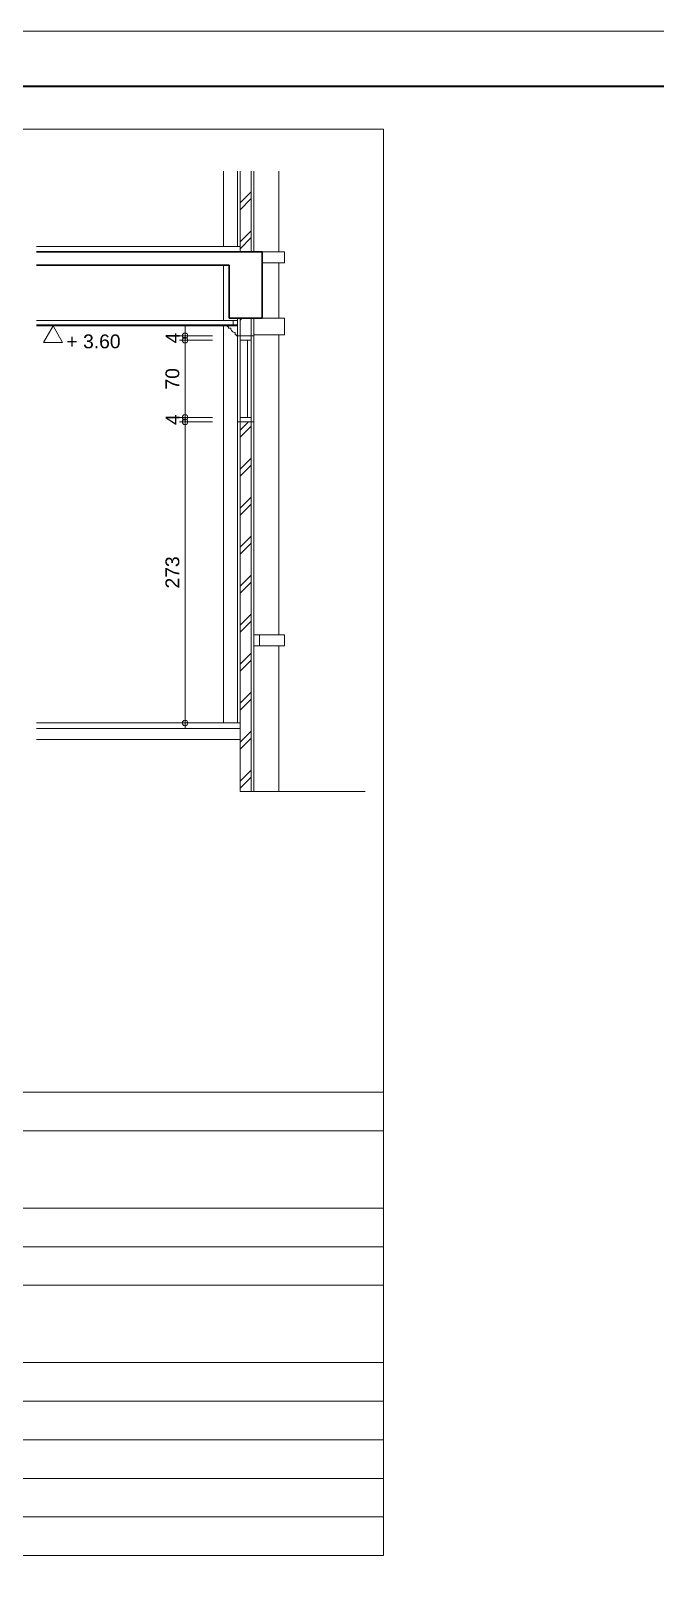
# Model space of a CAD drawing. Header units: millimetres. Extents: x -11 to 1625, y -267 to 180.
# Drawn here: x 1054.68 to 1066.01, y -75.19 to -47 of the extents above; entities that cross this region are included whole.
import ezdxf
from ezdxf.enums import TextEntityAlignment as Align

# ---------------------------------------------------------------- set-up
doc = ezdxf.new("R2010")
doc.units = ezdxf.units.MM
for name, color, linetype, lineweight in [('ars', 11, 'Continuous', 5), ('blk', 1, 'Continuous', 30), ('GRS KOP', 1, 'Continuous', 35), ('kop', 7, 'Continuous', 20), ('kus', 63, 'Continuous', 15), ('lan', 7, 'Continuous', 15), ('not', 7, 'Continuous', 20), ('pla', 213, 'Continuous', 15), ('tem', 5, 'Continuous', 20), ('u', 6, 'Continuous', 20)]:
    doc.layers.add(name, color=color, linetype=linetype, lineweight=lineweight)
doc.styles.add('BARU', font='complex.shx')
doc.styles.add('S', font='SIMPLEX', dxfattribs={"width": 1.1})
doc.styles.get("Standard").update_dxf_attribs({"font": 'ARIALUNI.TTF'})
doc.dimstyles.new('SK 50', dxfattribs={"dimtxt": 0.25, "dimasz": 0.1, "dimexe": 0, "dimexo": 0, "dimgap": 0.1, "dimtad": 1, "dimdec": 0, "dimlfac": 50, "dimzin": 12, "dimdsep": 46, "dimtxsty": 'Standard', "dimblk": 'BULAT', "dimcen": 0.1, "dimclrd": 256, "dimclre": 256, "dimclrt": 256, "dimadec": 0, "dimazin": 3, "dimtfac": 1, "dimtdec": 0, "dimtofl": 0, "dimtmove": 0, "dimatfit": 3, "dimldrblk": 'BULAT', "dimfxl": 0, "dimtolj": 1, "dimtzin": 0, "dimlwd": -1, "dimlwe": -1, "dimarcsym": 0})

# ---------------------------------------------------------------- blocks, each defined once
blk = doc.blocks.new('kop')
at = {"layer": 'GRS KOP'}
blk.add_lwpolyline([(1, 54), (83, 54), (83, 1), (1, 1)], close=True, dxfattribs=at)
at = {"layer": 'kop', "color": 7}
for p, q in [((84, 55), (0, 55)), ((0, 0), (84, 0))]:
    blk.add_line(p, q, dxfattribs=at)
at = {"layer": 'kop', "style": 'BARU', "flags": 4}
for p, height in [((73.8, 5.4), 0.35), ((80.303, 5.382), 0.25), ((73.8, 4.9), 0.35), ((80.303, 4.882), 0.25), ((73.8, 4.4), 0.35), ((80.303, 4.382), 0.25)]:
    blk.add_attdef('-', p, '', height=height, dxfattribs=at)
at = {"layer": 'kop', "flags": 4}
for tag, p in [('AR-00', (78.057, 2.648)), ('00', (81.238, 2.647))]:
    blk.add_attdef(tag, text='', height=0.35, dxfattribs=at).set_placement(p, align=Align.MIDDLE)
blk = doc.blocks.new('PEILA')
blk.add_lwpolyline([(-0.188, -0.325), (0.188, -0.325), (0, 0)], close=True)
at = {"style": 'S', "width": 1.1, "flags": 4}
blk.add_attdef('CAT', (0.265, -0.289), '', height=0.2, dxfattribs=at)
blk = doc.blocks.new('BULAT')
for p, q in [((-1, 0), (1, 0)), ((0, -1), (0, 1))]:
    blk.add_line(p, q)
blk.add_circle((0, 0), 0.5)
blk = doc.blocks.new('*D1822')
at = {"layer": 'Defpoints', "color": 0, "ltscale": 0.15}
for p in [(1057.972, -54.084), (1057.472, -59.544), (1057.972, -59.544)]:
    blk.add_point(p, dxfattribs=at)
at = {"layer": 'u', "ltscale": 0.15}
for p, q in [((1057.972, -54.084), (1057.472, -54.084)), ((1057.472, -54.184), (1057.472, -59.444)), ((1057.972, -59.544), (1057.472, -59.544))]:
    blk.add_line(p, q, dxfattribs=at)
at = {"layer": 'u', "ltscale": 0.15, "xscale": 0.1, "yscale": 0.1, "zscale": 0.1}
for p, rotation in [((1057.472, -54.084), 90), ((1057.472, -59.544), 270)]:
    blk.add_blockref('BULAT', p, dxfattribs=dict(at, rotation=rotation))
at = {"layer": 'u', "ltscale": 0.15, "insert": (1057.244, -56.814), "char_height": 0.25, "attachment_point": 5, "rotation": 90}
blk.add_mtext('\\A1;273', dxfattribs=at)
blk = doc.blocks.new('*D1823')
at = {"layer": 'Defpoints', "color": 0, "ltscale": 0.15}
for p in [(1057.472, -54.084), (1057.972, -54.004), (1057.972, -54.084)]:
    blk.add_point(p, dxfattribs=at)
at = {"layer": 'u', "ltscale": 0.15}
for p, q in [((1057.472, -53.904), (1057.472, -53.804)), ((1057.972, -54.004), (1057.472, -54.004)), ((1057.972, -54.084), (1057.472, -54.084)), ((1057.472, -54.184), (1057.472, -54.284))]:
    blk.add_line(p, q, dxfattribs=at)
at = {"layer": 'u', "ltscale": 0.15, "xscale": 0.1, "yscale": 0.1, "zscale": 0.1}
for p, rotation in [((1057.472, -54.004), 270), ((1057.472, -54.084), 90)]:
    blk.add_blockref('BULAT', p, dxfattribs=dict(at, rotation=rotation))
at = {"layer": 'u', "ltscale": 0.15, "insert": (1057.247, -54.044), "char_height": 0.25, "attachment_point": 5, "rotation": 90}
blk.add_mtext('\\A1;4', dxfattribs=at)
blk = doc.blocks.new('*D1824')
at = {"layer": 'Defpoints', "color": 0, "ltscale": 0.15}
for p in [(1057.972, -52.604), (1057.472, -54.004), (1057.972, -54.004)]:
    blk.add_point(p, dxfattribs=at)
at = {"layer": 'u', "ltscale": 0.15}
for p, q in [((1057.972, -52.604), (1057.472, -52.604)), ((1057.472, -52.704), (1057.472, -53.904)), ((1057.972, -54.004), (1057.472, -54.004))]:
    blk.add_line(p, q, dxfattribs=at)
at = {"layer": 'u', "ltscale": 0.15, "xscale": 0.1, "yscale": 0.1, "zscale": 0.1}
for p, rotation in [((1057.472, -52.604), 90), ((1057.472, -54.004), 270)]:
    blk.add_blockref('BULAT', p, dxfattribs=dict(at, rotation=rotation))
at = {"layer": 'u', "ltscale": 0.15, "insert": (1057.244, -53.304), "char_height": 0.25, "attachment_point": 5, "rotation": 90}
blk.add_mtext('\\A1;70', dxfattribs=at)
blk = doc.blocks.new('*D1825')
at = {"layer": 'Defpoints', "color": 0, "ltscale": 0.15}
for p in [(1057.472, -52.604), (1057.972, -52.524), (1057.972, -52.604)]:
    blk.add_point(p, dxfattribs=at)
at = {"layer": 'u', "ltscale": 0.15}
for p, q in [((1057.472, -52.424), (1057.472, -52.324)), ((1057.972, -52.524), (1057.472, -52.524)), ((1057.972, -52.604), (1057.472, -52.604)), ((1057.472, -52.704), (1057.472, -52.804))]:
    blk.add_line(p, q, dxfattribs=at)
at = {"layer": 'u', "ltscale": 0.15, "xscale": 0.1, "yscale": 0.1, "zscale": 0.1}
for p, rotation in [((1057.472, -52.524), 270), ((1057.472, -52.604), 90)]:
    blk.add_blockref('BULAT', p, dxfattribs=dict(at, rotation=rotation))
at = {"layer": 'u', "ltscale": 0.15, "insert": (1057.247, -52.564), "char_height": 0.25, "attachment_point": 5, "rotation": 90}
blk.add_mtext('\\A1;4', dxfattribs=at)

msp = doc.modelspace()

# ---------------------------------------------------------------- hatches: boundary and pattern name
at = {"layer": 'ars'}
h = msp.add_hatch(dxfattribs=at)
h.set_pattern_fill('TEMBOK', color=256, scale=0.5)
h.set_pattern_definition([(45, (1030.5802, -149.4219), (-0.3535534, 0.3535534), []), (45, (1030.7052, -149.4219), (-0.3535534, 0.3535534), [])])
h.paths.add_polyline_path([(1058.6717773, -49.542382), (1058.4717773, -49.542382), (1058.4717773, -51.0039034), (1058.6717773, -51.0039034)])
h = msp.add_hatch(dxfattribs=at)
h.set_pattern_fill('TEMBOK', color=256, scale=0.5)
h.set_pattern_definition([(45, (1030.5802, -159.2019), (-0.3535534, 0.3535534), []), (45, (1030.7052, -159.2019), (-0.3535534, 0.3535534), [])])
h.paths.add_polyline_path([(1058.6717773, -54.0839034), (1058.4717773, -54.0839034), (1058.4717773, -60.7839034), (1058.6717773, -60.7839034)])
h.paths.add_polyline_path([(1058.4717773, -52.5239034), (1058.6717773, -52.5239034), (1058.6717773, -52.2039034), (1058.4717773, -52.2039034)])

# ---------------------------------------------------------------- linework, layer by layer
for p, q in [((1058.8717773, -51.0039034), (1059.2717773, -51.0039034)), ((1059.2717773, -51.0039034), (1059.2717773, -51.2039034)), ((1058.8717773, -51.2039034), (1059.2717773, -51.2039034)), ((1058.4217773, -52.3439034), (1054.7761467, -52.3439034))]:
    msp.add_line(p, q, dxfattribs=at)
for points in [[(1058.6717773, -49.542382), (1058.6717773, -51.0039034), (1058.4717773, -51.0039034), (1058.4717773, -49.542382)], [(1058.4717773, -52.5239034), (1058.4717773, -52.2039034), (1058.6717773, -52.2039034), (1058.6717773, -52.5239034)], [(1058.6717773, -54.0839034), (1058.6717773, -60.7839034), (1058.4717773, -60.7839034), (1058.4717773, -54.0839034)]]:
    msp.add_lwpolyline(points, dxfattribs=at)
at = {"layer": 'blk'}
for p, q in [((1054.7761467, -51.0039034), (1058.8717773, -51.0039034)), ((1058.8717773, -51.0039034), (1058.8717773, -52.2039034)), ((1054.7761467, -51.2439034), (1058.2717773, -51.2439034)), ((1058.2717773, -51.2439034), (1058.2717773, -52.2039034)), ((1058.2717773, -52.2039034), (1058.8717773, -52.2039034))]:
    msp.add_line(p, q, dxfattribs=at)
at = {"layer": 'kus'}
for p, q in [((1058.4717773, -52.5239034), (1058.4717773, -54.0839034)), ((1058.4717773, -52.6039034), (1058.6717773, -52.6039034)), ((1058.6017773, -52.6039034), (1058.6017773, -54.0039034)), ((1058.6717773, -52.5239034), (1058.6717773, -54.0839034)), ((1058.4717773, -54.0039034), (1058.6717773, -54.0039034)), ((1058.4717773, -54.0839034), (1058.6717773, -54.0839034))]:
    msp.add_line(p, q, dxfattribs=at)
at = {"layer": 'lan'}
for p, q in [((1061.0675924, -48.7758688), (1021.685907, -48.7758688)), ((1061.0675924, -74.6383231), (1061.0675924, -48.7758688)), ((1054.7761467, -50.9039034), (1058.4717773, -50.9039034)), ((1058.4217773, -52.5239034), (1058.4217773, -54.0839034)), ((1058.7217773, -54.0839034), (1058.7217773, -52.5239034)), ((1054.7761467, -59.5439034), (1058.4717773, -59.5439034)), ((1054.7761467, -59.6439034), (1058.4717773, -59.6439034)), ((1054.7761467, -59.8439034), (1058.4717773, -59.8439034)), ((1058.4717773, -60.7839034), (1060.7389121, -60.7839034)), ((1061.0675924, -66.2383231), (1001.185907, -66.2383231)), ((1061.0675924, -66.9383231), (1037.8767497, -66.9383231)), ((1061.0675924, -68.3383231), (1042.8767497, -68.3383231)), ((1061.0675924, -69.0383231), (1037.8767497, -69.0383231)), ((1061.0675924, -69.7383231), (1042.8767497, -69.7383231)), ((1061.0675924, -71.1383231), (1037.8767497, -71.1383231)), ((1061.0675924, -71.8383231), (1042.8767497, -71.8383231)), ((1061.0675924, -72.5383231), (1042.8767497, -72.5383231)), ((1061.0675924, -73.2383231), (1042.8767497, -73.2383231)), ((1061.0675924, -73.9383231), (1037.8767497, -73.9383231)), ((1061.0675924, -74.6383231), (1001.185907, -74.6383231))]:
    msp.add_line(p, q, dxfattribs=at)
msp.add_lwpolyline([(1058.2617773, -52.3839034), (1058.2617773, -52.3639034), (1058.2417773, -52.3639034), (1058.2417773, -52.3439034), (1058.4217773, -52.3439034), (1058.4217773, -52.5239034), (1058.4017773, -52.5239034), (1058.4017773, -52.5039034), (1058.3817773, -52.5039034), (1058.3817773, -52.4639034, -0.4142135624), (1058.3017773, -52.3839034)], format="xyb", close=True, dxfattribs=at)
at = {"layer": 'pla'}
for p, q in [((1058.4217773, -52.2439034), (1054.7761467, -52.2439034)), ((1058.4217773, -52.3239034), (1054.7761467, -52.3239034)), ((1058.3417773, -52.2439034), (1058.3417773, -52.3239034))]:
    msp.add_line(p, q, dxfattribs=at)
at = {"layer": 'tem'}
for p, q in [((1058.1717773, -49.542382), (1058.1717773, -50.9039034)), ((1058.4217773, -49.542382), (1058.4217773, -50.9039034)), ((1058.7217773, -51.0039034), (1058.7217773, -49.542382)), ((1059.1717773, -49.542382), (1059.1717773, -51.0039034)), ((1058.1717773, -51.2439034), (1058.1717773, -52.2439034)), ((1059.1717773, -51.2039034), (1059.1717773, -52.2039034)), ((1058.1717773, -52.3439034), (1058.1717773, -59.5439034)), ((1058.4217773, -52.2039034), (1058.4217773, -52.5239034)), ((1058.7217773, -52.5239034), (1058.7217773, -52.2039034)), ((1058.8717773, -52.2039034), (1059.2717773, -52.2039034)), ((1059.2717773, -52.2039034), (1059.2717773, -52.5039034)), ((1058.4217773, -52.5239034), (1058.7217773, -52.5239034)), ((1058.7217773, -52.5039034), (1059.2717773, -52.5039034)), ((1059.1717773, -52.5039034), (1059.1717773, -57.9439034)), ((1058.4217773, -54.0839034), (1058.4217773, -59.5439034)), ((1058.7217773, -54.0839034), (1058.4217773, -54.0839034)), ((1058.7217773, -60.7839034), (1058.7217773, -54.0839034)), ((1058.7217773, -57.9439034), (1059.2717773, -57.9439034)), ((1058.8217773, -57.9439034), (1058.8217773, -58.1439034)), ((1059.2717773, -57.9439034), (1059.2717773, -58.1439034)), ((1058.7217773, -58.1439034), (1059.2717773, -58.1439034)), ((1059.1717773, -58.1439034), (1059.1717773, -60.7839034))]:
    msp.add_line(p, q, dxfattribs=at)

# ---------------------------------------------------------------- block references
at = {"layer": 'kop'}
for p in [(995.2141622, -47), (995.2141622, -102)]:
    msp.add_blockref('kop', p, dxfattribs=at)
at = {"layer": 'not'}
ref = msp.add_blockref('PEILA', (1055.0791695, -52.3439034), dxfattribs=dict(at, xscale=0.9237604307034012, yscale=0.9237604307034012, zscale=0.9237604307034012))
ref.add_attrib('CAT', '+ 3.60', (1055.3225148, -52.7504553), dxfattribs={"layer": '0', "height": 0.25, "flags": 4})

# ---------------------------------------------------------------- dimensions: what is measured, and where the dimension line sits
at = {"layer": 'u', "ltscale": 0.15}
for base, p1, p2, picture, middle in [((1057.4717773, -52.6039034), (1057.9717773, -52.5239034), (1057.9717773, -52.6039034), '*D1825', (1057.4717773, -52.5639034)), ((1057.4717773, -54.0039034), (1057.9717773, -52.6039034), (1057.9717773, -54.0039034), '*D1824', (1057.4717773, -53.3039034)), ((1057.4717773, -54.0839034), (1057.9717773, -54.0039034), (1057.9717773, -54.0839034), '*D1823', (1057.4717773, -54.0439034)), ((1057.4717773, -59.5439034), (1057.9717773, -54.0839034), (1057.9717773, -59.5439034), '*D1822', (1057.4717773, -56.8139034))]:
    dim = msp.add_linear_dim(base=base, p1=p1, p2=p2, angle=270, dimstyle='SK 50', dxfattribs=at)
    dim.commit()
    dim.dimension.update_dxf_attribs({"geometry": picture, "text_midpoint": middle, "dimtype": 160})

doc.saveas('drawing.dxf')
